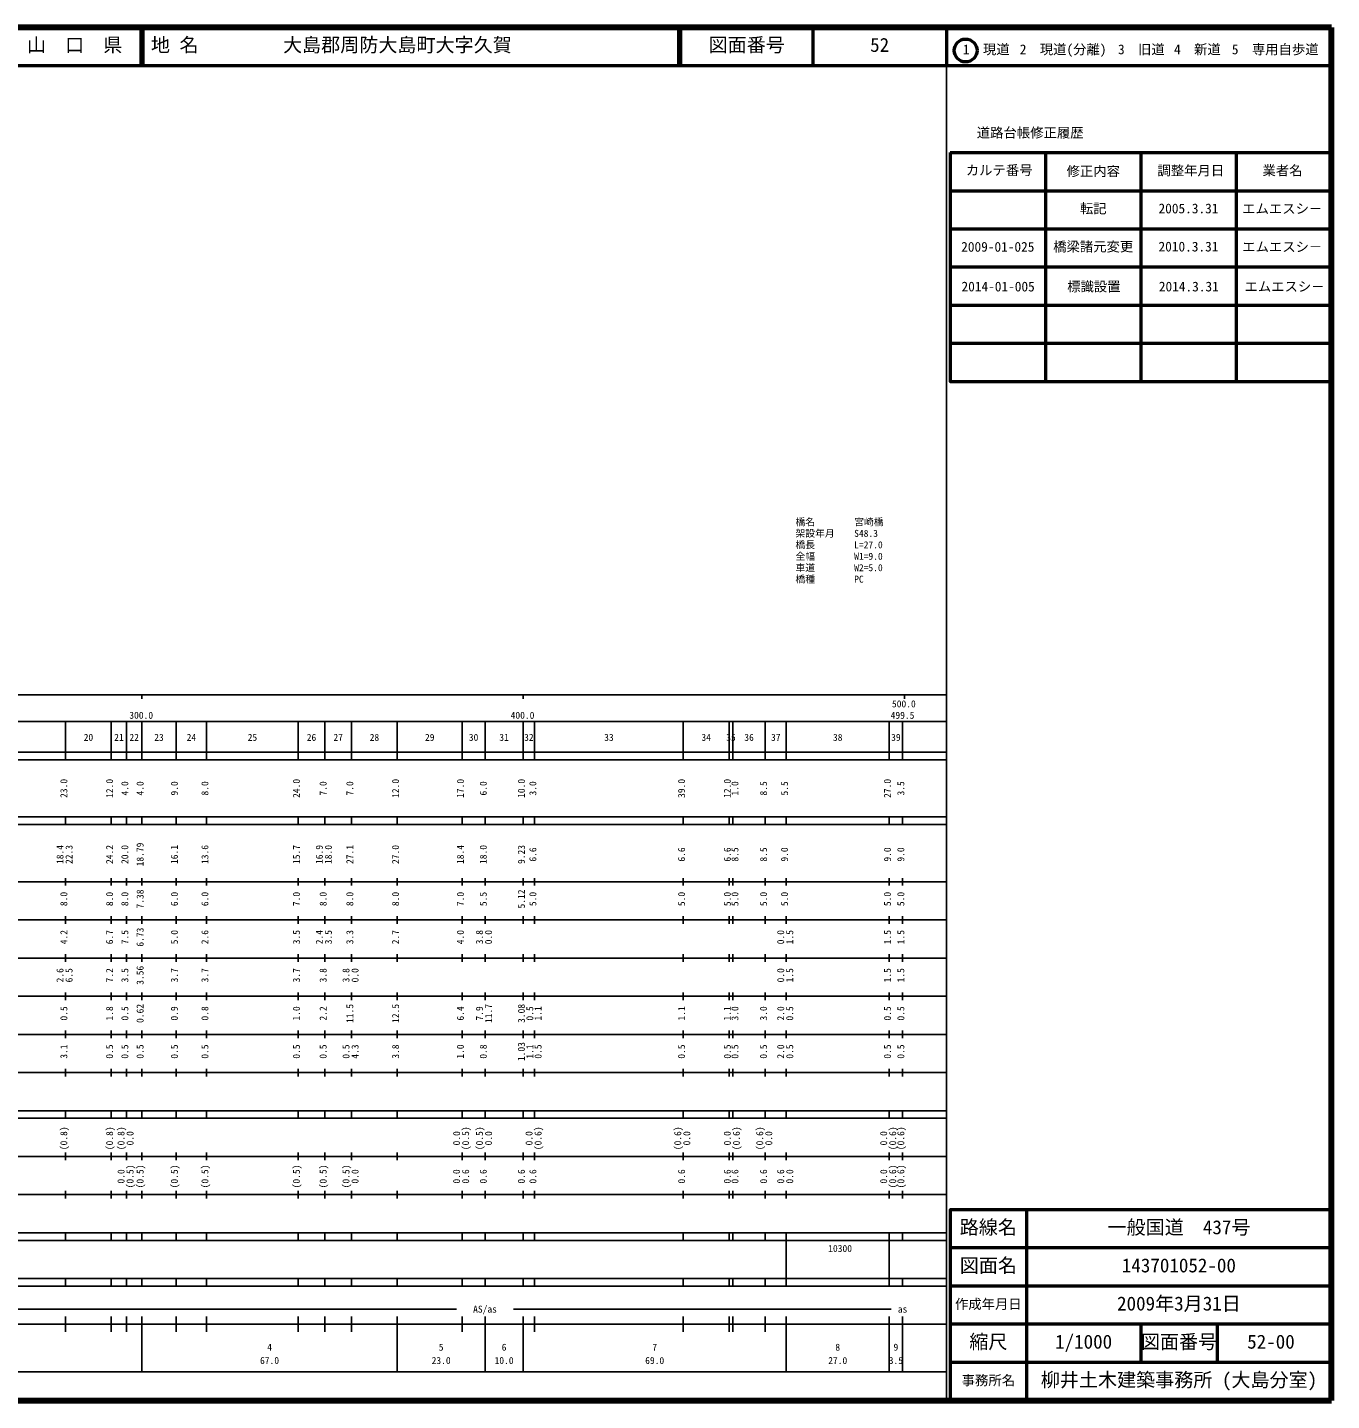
# Model space of a CAD drawing. Units: millimetres on the paper. Extents: x 40 to 680, y 20 to 380.
# Drawn here: x 338 to 680, y 20 to 380 of the extents above; entities that cross this region are included whole.
import ezdxf
from ezdxf.enums import TextEntityAlignment as Align

# ---------------------------------------------------------------- set-up
doc = ezdxf.new("R2010")
doc.units = ezdxf.units.MM
doc.layers.add('M-BMK-HTXT', color=7, linetype='Continuous')
doc.layers.add('M-TTL-TXT', color=7, linetype='Continuous')
for name, color, linetype, lineweight in [('M-TTL', 2, 'Continuous', 140), ('M-TTL-BAND', 7, 'Continuous', 25), ('M-TTL-FRAM', 2, 'Continuous', 50), ('M-TTL-LINE', 7, 'Continuous', 50)]:
    doc.layers.add(name, color=color, linetype=linetype, lineweight=lineweight)
doc.styles.add('ＭＳ ゴシック', font='')
doc.styles.get('ＭＳ ゴシック').set_extended_font_data('MS Gothic')

msp = doc.modelspace()

# ---------------------------------------------------------------- linework, layer by layer
at = {"layer": 'M-TTL'}
for p, q in [((680, 380), (40, 380)), ((680, 20), (680, 380)), ((40, 20), (680, 20))]:
    msp.add_line(p, q, dxfattribs=at)
at = {"layer": 'M-TTL-BAND'}
for p, q in [((579, 20), (579, 370)), ((40, 205), (579, 205)), ((368, 205), (368, 204)), ((468, 205), (468, 204)), ((568, 205), (568, 204)), ((68, 198), (579, 198)), ((348, 188), (348, 198)), ((360, 188), (360, 198)), ((364, 188), (364, 198)), ((368, 188), (368, 198)), ((377, 188), (377, 198)), ((385, 188), (385, 198)), ((409, 188), (409, 198)), ((416, 188), (416, 198)), ((423, 188), (423, 198)), ((435, 188), (435, 198)), ((452, 188), (452, 198)), ((458, 188), (458, 198)), ((468, 188), (468, 198)), ((471, 188), (471, 198)), ((510, 188), (510, 198)), ((522, 188), (522, 198)), ((523, 188), (523, 198)), ((531.5, 188), (531.5, 198)), ((537, 188), (537, 198)), ((564, 188), (564, 198)), ((567.5, 188), (567.5, 198)), ((40, 190), (579, 190)), ((40, 188), (579, 188)), ((40, 173), (579, 173)), ((348, 171), (348, 173)), ((360, 171), (360, 173)), ((364, 171), (364, 173)), ((368, 171), (368, 173)), ((377, 171), (377, 173)), ((385, 171), (385, 173)), ((409, 171), (409, 173)), ((416, 171), (416, 173)), ((423, 171), (423, 173)), ((435, 171), (435, 173)), ((452, 171), (452, 173)), ((458, 171), (458, 173)), ((468, 171), (468, 173)), ((471, 171), (471, 173)), ((510, 171), (510, 173)), ((522, 171), (522, 173)), ((523, 171), (523, 173)), ((531.5, 171), (531.5, 173)), ((537, 171), (537, 173)), ((564, 171), (564, 173)), ((567.5, 171), (567.5, 173)), ((40, 171), (579, 171)), ((40, 156), (579, 156)), ((348, 155), (348, 157)), ((360, 155), (360, 157)), ((364, 155), (364, 157)), ((368, 155), (368, 157)), ((377, 155), (377, 157)), ((385, 155), (385, 157)), ((409, 155), (409, 157)), ((416, 155), (416, 157)), ((423, 155), (423, 157)), ((435, 155), (435, 157)), ((452, 155), (452, 157)), ((458, 155), (458, 157)), ((468, 155), (468, 157)), ((471, 155), (471, 157)), ((510, 155), (510, 157)), ((522, 155), (522, 157)), ((523, 155), (523, 157)), ((531.5, 155), (531.5, 157)), ((537, 155), (537, 157)), ((564, 155), (564, 157)), ((567.5, 155), (567.5, 157)), ((46, 146), (579, 146)), ((348, 145), (348, 147)), ((360, 145), (360, 147)), ((364, 145), (364, 147)), ((368, 145), (368, 147)), ((377, 145), (377, 147)), ((385, 145), (385, 147)), ((409, 145), (409, 147)), ((416, 145), (416, 147)), ((423, 145), (423, 147)), ((435, 145), (435, 147)), ((452, 145), (452, 147)), ((458, 145), (458, 147)), ((468, 145), (468, 147)), ((471, 145), (471, 147)), ((510, 145), (510, 147)), ((522, 145), (522, 147)), ((523, 145), (523, 147)), ((531.5, 145), (531.5, 147)), ((537, 145), (537, 147)), ((564, 145), (564, 147)), ((567.5, 145), (567.5, 147)), ((348, 135), (348, 137)), ((360, 135), (360, 137)), ((364, 135), (364, 137)), ((368, 135), (368, 137)), ((377, 135), (377, 137)), ((385, 135), (385, 137)), ((409, 135), (409, 137)), ((416, 135), (416, 137)), ((423, 135), (423, 137)), ((435, 135), (435, 137)), ((452, 135), (452, 137)), ((458, 135), (458, 137)), ((468, 135), (468, 137)), ((471, 135), (471, 137)), ((510, 135), (510, 137)), ((522, 135), (522, 137)), ((523, 135), (523, 137)), ((531.5, 135), (531.5, 137)), ((537, 135), (537, 137)), ((564, 135), (564, 137)), ((567.5, 135), (567.5, 137)), ((52, 136), (579, 136)), ((46, 126), (579, 126)), ((348, 125), (348, 127)), ((360, 125), (360, 127)), ((364, 125), (364, 127)), ((368, 125), (368, 127)), ((377, 125), (377, 127)), ((385, 125), (385, 127)), ((409, 125), (409, 127)), ((416, 125), (416, 127)), ((423, 125), (423, 127)), ((435, 125), (435, 127)), ((452, 125), (452, 127)), ((458, 125), (458, 127)), ((468, 125), (468, 127)), ((471, 125), (471, 127)), ((510, 125), (510, 127)), ((522, 125), (522, 127)), ((523, 125), (523, 127)), ((531.5, 125), (531.5, 127)), ((537, 125), (537, 127)), ((564, 125), (564, 127)), ((567.5, 125), (567.5, 127)), ((52, 116), (579, 116)), ((348, 115), (348, 117)), ((360, 115), (360, 117)), ((364, 115), (364, 117)), ((368, 115), (368, 117)), ((377, 115), (377, 117)), ((385, 115), (385, 117)), ((409, 115), (409, 117)), ((416, 115), (416, 117)), ((423, 115), (423, 117)), ((435, 115), (435, 117)), ((452, 115), (452, 117)), ((458, 115), (458, 117)), ((468, 115), (468, 117)), ((471, 115), (471, 117)), ((510, 115), (510, 117)), ((522, 115), (522, 117)), ((523, 115), (523, 117)), ((531.5, 115), (531.5, 117)), ((537, 115), (537, 117)), ((564, 115), (564, 117)), ((567.5, 115), (567.5, 117)), ((46, 106), (579, 106)), ((348, 105), (348, 107)), ((360, 105), (360, 107)), ((364, 105), (364, 107)), ((368, 105), (368, 107)), ((377, 105), (377, 107)), ((385, 105), (385, 107)), ((409, 105), (409, 107)), ((416, 105), (416, 107)), ((423, 105), (423, 107)), ((435, 105), (435, 107)), ((452, 105), (452, 107)), ((458, 105), (458, 107)), ((468, 105), (468, 107)), ((471, 105), (471, 107)), ((510, 105), (510, 107)), ((522, 105), (522, 107)), ((523, 105), (523, 107)), ((531.5, 105), (531.5, 107)), ((537, 105), (537, 107)), ((564, 105), (564, 107)), ((567.5, 105), (567.5, 107)), ((40, 96), (579, 96)), ((40, 94), (579, 94)), ((348, 94), (348, 96)), ((360, 94), (360, 96)), ((364, 94), (364, 96)), ((368, 94), (368, 96)), ((377, 94), (377, 96)), ((385, 94), (385, 96)), ((409, 94), (409, 96)), ((416, 94), (416, 96)), ((423, 94), (423, 96)), ((435, 94), (435, 96)), ((452, 94), (452, 96)), ((458, 94), (458, 96)), ((468, 94), (468, 96)), ((471, 94), (471, 96)), ((510, 94), (510, 96)), ((522, 94), (522, 96)), ((523, 94), (523, 96)), ((531.5, 94), (531.5, 96)), ((537, 94), (537, 96)), ((564, 94), (564, 96)), ((567.5, 94), (567.5, 96)), ((49, 84), (579, 84)), ((348, 83), (348, 85)), ((360, 83), (360, 85)), ((364, 83), (364, 85)), ((368, 83), (368, 85)), ((377, 83), (377, 85)), ((385, 83), (385, 85)), ((409, 83), (409, 85)), ((416, 83), (416, 85)), ((423, 83), (423, 85)), ((435, 83), (435, 85)), ((452, 83), (452, 85)), ((458, 83), (458, 85)), ((468, 83), (468, 85)), ((471, 83), (471, 85)), ((510, 83), (510, 85)), ((522, 83), (522, 85)), ((523, 83), (523, 85)), ((531.5, 83), (531.5, 85)), ((537, 83), (537, 85)), ((564, 83), (564, 85)), ((567.5, 83), (567.5, 85)), ((40, 74), (579, 74)), ((348, 73), (348, 75)), ((360, 73), (360, 75)), ((364, 73), (364, 75)), ((368, 73), (368, 75)), ((377, 73), (377, 75)), ((385, 73), (385, 75)), ((409, 73), (409, 75)), ((416, 73), (416, 75)), ((423, 73), (423, 75)), ((435, 73), (435, 75)), ((452, 73), (452, 75)), ((458, 73), (458, 75)), ((468, 73), (468, 75)), ((471, 73), (471, 75)), ((510, 73), (510, 75)), ((522, 73), (522, 75)), ((523, 73), (523, 75)), ((531.5, 73), (531.5, 75)), ((537, 73), (537, 75)), ((564, 73), (564, 75)), ((567.5, 73), (567.5, 75)), ((40, 64), (579, 64)), ((40, 62), (579, 62)), ((348, 62), (348, 64)), ((360, 62), (360, 64)), ((364, 62), (364, 64)), ((368, 62), (368, 64)), ((377, 62), (377, 64)), ((385, 62), (385, 64)), ((409, 62), (409, 64)), ((416, 62), (416, 64)), ((423, 62), (423, 64)), ((435, 62), (435, 64)), ((452, 62), (452, 64)), ((458, 62), (458, 64)), ((468, 62), (468, 64)), ((471, 62), (471, 64)), ((510, 62), (510, 64)), ((522, 62), (522, 64)), ((523, 62), (523, 64)), ((531.5, 62), (531.5, 64)), ((537, 62), (537, 64)), ((537, 52), (537, 62)), ((564, 62), (564, 64)), ((564, 52), (564, 62)), ((567.5, 62), (567.5, 64)), ((40, 52), (579, 52)), ((348, 50), (348, 52)), ((360, 50), (360, 52)), ((364, 50), (364, 52)), ((368, 50), (368, 52)), ((377, 50), (377, 52)), ((385, 50), (385, 52)), ((409, 50), (409, 52)), ((416, 50), (416, 52)), ((423, 50), (423, 52)), ((435, 50), (435, 52)), ((452, 50), (452, 52)), ((458, 50), (458, 52)), ((468, 50), (468, 52)), ((471, 50), (471, 52)), ((510, 50), (510, 52)), ((522, 50), (522, 52)), ((523, 50), (523, 52)), ((531.5, 50), (531.5, 52)), ((537, 50), (537, 52)), ((564, 50), (564, 52)), ((567.5, 50), (567.5, 52)), ((40, 50), (579, 50)), ((71, 44), (450.5, 44)), ((465.5, 44), (564.5, 44)), ((40, 40), (579, 40)), ((348, 38), (348, 42)), ((360, 38), (360, 42)), ((364, 38), (364, 42)), ((368, 27.5), (368, 42)), ((377, 38), (377, 42)), ((385, 38), (385, 42)), ((409, 38), (409, 42)), ((416, 38), (416, 42)), ((423, 38), (423, 42)), ((435, 27.5), (435, 42)), ((452, 38), (452, 42)), ((458, 27.5), (458, 42)), ((468, 27.5), (468, 42)), ((471, 38), (471, 42)), ((510, 38), (510, 42)), ((522, 38), (522, 42)), ((523, 38), (523, 42)), ((531.5, 38), (531.5, 42)), ((537, 27.5), (537, 42)), ((564, 27.5), (564, 42)), ((567.5, 27.5), (567.5, 42)), ((68, 27.5), (579, 27.5))]:
    msp.add_line(p, q, dxfattribs=at)
at = {"layer": 'M-TTL-FRAM'}
msp.add_line((580, 347.197), (680, 347.197), dxfattribs=at)
for points in [[(580, 347.197), (580, 287.197), (680, 287.197)], [(680, 70), (580, 70), (580, 20)]]:
    msp.add_lwpolyline(points, dxfattribs=at)
at = {"layer": 'M-TTL-LINE'}
for p, q in [((367.75, 380), (367.75, 370)), ((368.25, 380), (368.25, 370)), ((508.747, 380), (508.747, 370)), ((509.247, 380), (509.247, 370)), ((543.996, 380), (543.996, 370)), ((579, 380), (579, 370)), ((40, 370), (680, 370)), ((605, 347.197), (605, 287.197)), ((630, 347.197), (630, 287.197)), ((655, 347.197), (655, 287.197)), ((580, 337.197), (680, 337.197)), ((580, 327.197), (680, 327.197)), ((580, 317.197), (680, 317.197)), ((580, 307.197), (680, 307.197)), ((580, 297.197), (680, 297.197)), ((600, 70), (600, 20)), ((680, 60), (580, 60)), ((680, 50), (580, 50)), ((680, 40), (580, 40)), ((630, 40), (630, 30)), ((650, 40), (650, 30)), ((680, 30), (580, 30))]:
    msp.add_line(p, q, dxfattribs=at)
msp.add_circle((584.031, 373.958), 3, dxfattribs=at)

# ---------------------------------------------------------------- texts
at = {"layer": 'M-BMK-HTXT', "style": 'ＭＳ ゴシック'}
for s, p in [('橋名\u3000\u3000\u3000\u3000宮崎橋', (539.414, 248.891)), ('架設年月\u3000\u3000S48.3', (539.414, 245.891)), ('橋長\u3000\u3000\u3000\u3000L=27.0', (539.414, 242.891)), ('全幅\u3000\u3000\u3000\u3000W1=9.0', (539.414, 239.891)), ('車道\u3000\u3000\u3000\u3000W2=5.0', (539.414, 236.891)), ('橋種\u3000\u3000\u3000\u3000PC', (539.414, 233.891))]:
    msp.add_text(s, height=1.833, dxfattribs=at).set_placement(p, align=Align.BOTTOM_LEFT)
at = {"layer": 'M-TTL-BAND', "style": 'ＭＳ ゴシック'}
for s, p in [('500.0', (564.719, 201.195)), ('300.0', (364.719, 198.195)), ('400.0', (464.719, 198.195)), ('499.5', (564.375, 198.195)), ('20', (352.75, 192.405)), ('21', (360.75, 192.405)), ('22', (364.75, 192.405)), ('23', (371.25, 192.405)), ('24', (379.75, 192.405)), ('25', (395.75, 192.405)), ('26', (411.25, 192.405)), ('27', (418.25, 192.405)), ('28', (427.75, 192.405)), ('29', (442.25, 192.405)), ('30', (453.75, 192.405)), ('31', (461.75, 192.405)), ('32', (468.25, 192.405)), ('33', (489.25, 192.405)), ('34', (514.75, 192.405)), ('35', (521.25, 192.405)), ('36', (526, 192.405)), ('37', (533, 192.405)), ('38', (549.25, 192.405)), ('39', (564.5, 192.405)), ('10300', (548, 58.405)), ('AS/as', (454.875, 42.5)), ('as', (566.25, 42.5)), ('4', (400.875, 32.523)), ('5', (445.875, 32.523)), ('6', (462.375, 32.523)), ('7', (501.875, 32.523)), ('8', (549.875, 32.523)), ('9', (565.125, 32.523)), ('67.0', (399, 29.033)), ('23.0', (444, 29.033)), ('10.0', (460.5, 29.033)), ('69.0', (500, 29.033)), ('27.0', (548, 29.033)), ('3.5', (563.875, 29.033))]:
    msp.add_text(s, height=1.833, dxfattribs=at).set_placement(p, align=Align.BOTTOM_LEFT)
for s, p in [('23.0', (349, 178)), ('12.0', (361, 178)), ('4.0', (365, 178.625)), ('4.0', (369, 178.625)), ('9.0', (378, 178.625)), ('8.0', (386, 178.625)), ('24.0', (410, 178)), ('7.0', (417, 178.625)), ('7.0', (424, 178.625)), ('12.0', (436, 178)), ('17.0', (453, 178)), ('6.0', (459, 178.625)), ('10.0', (469, 178)), ('3.0', (472, 178.625)), ('39.0', (511, 178)), ('12.0', (523, 178)), ('1.0', (525, 178.625)), ('8.5', (532.5, 178.625)), ('5.5', (538, 178.625)), ('27.0', (565, 178)), ('3.5', (568.5, 178.625)), ('18.79', (369, 160.049)), ('18.4', (348, 160.674)), ('22.3', (350.37, 160.674)), ('24.2', (361, 160.674)), ('20.0', (365, 160.674)), ('16.1', (378, 160.674)), ('13.6', (386, 160.674)), ('15.7', (410, 160.674)), ('16.9', (416, 160.674)), ('18.0', (418.37, 160.674)), ('27.1', (424, 160.674)), ('27.0', (436, 160.674)), ('18.4', (453, 160.674)), ('18.0', (459, 160.674)), ('9.23', (469, 160.674)), ('6.6', (472, 161.299)), ('6.6', (511, 161.299)), ('6.6', (523, 161.299)), ('8.5', (525, 161.299)), ('8.5', (532.5, 161.299)), ('9.0', (538, 161.299)), ('9.0', (565, 161.299)), ('9.0', (568.5, 161.299)), ('8.0', (349, 149.625)), ('8.0', (361, 149.625)), ('8.0', (365, 149.625)), ('7.38', (369, 149)), ('6.0', (378, 149.625)), ('6.0', (386, 149.625)), ('7.0', (410, 149.625)), ('8.0', (417, 149.625)), ('8.0', (424, 149.625)), ('8.0', (436, 149.625)), ('7.0', (453, 149.625)), ('5.5', (459, 149.625)), ('5.12', (469, 149)), ('5.0', (472, 149.625)), ('5.0', (511, 149.625)), ('5.0', (523, 149.625)), ('5.0', (525, 149.625)), ('5.0', (532.5, 149.625)), ('5.0', (538, 149.625)), ('5.0', (565, 149.625)), ('5.0', (568.5, 149.625)), ('4.2', (349, 139.625)), ('6.7', (361, 139.625)), ('7.5', (365, 139.625)), ('6.73', (369, 139)), ('5.0', (378, 139.625)), ('2.6', (386, 139.625)), ('3.5', (410, 139.625)), ('2.4', (416, 139.625)), ('3.5', (418.37, 139.625)), ('3.3', (424, 139.625)), ('2.7', (436, 139.625)), ('4.0', (453, 139.625)), ('3.8', (458, 139.625)), ('0.0', (460.37, 139.625)), ('0.0', (537, 139.625)), ('1.5', (539.37, 139.625)), ('1.5', (565, 139.625)), ('1.5', (568.5, 139.625)), ('2.6', (348, 129.625)), ('6.5', (350.37, 129.625)), ('7.2', (361, 129.625)), ('3.5', (365, 129.625)), ('3.56', (369, 129)), ('3.7', (378, 129.625)), ('3.7', (386, 129.625)), ('3.7', (410, 129.625)), ('3.8', (417, 129.625)), ('3.8', (423, 129.625)), ('0.0', (425.37, 129.625)), ('0.0', (537, 129.625)), ('1.5', (539.37, 129.625)), ('1.5', (565, 129.625)), ('1.5', (568.5, 129.625)), ('0.5', (349, 119.625)), ('1.8', (361, 119.625)), ('0.5', (365, 119.625)), ('0.62', (369, 119)), ('0.9', (378, 119.625)), ('0.8', (386, 119.625)), ('1.0', (410, 119.625)), ('2.2', (417, 119.625)), ('11.5', (424, 119)), ('12.5', (436, 119)), ('6.4', (453, 119.625)), ('7.9', (458, 119.625)), ('11.7', (460.37, 119)), ('3.08', (469, 119)), ('0.5', (471.2, 119.625)), ('1.1', (473.37, 119.625)), ('1.1', (511, 119.625)), ('1.1', (523, 119.625)), ('3.0', (525, 119.625)), ('3.0', (532.5, 119.625)), ('2.0', (537, 119.625)), ('0.5', (539.37, 119.625)), ('0.5', (565, 119.625)), ('0.5', (568.5, 119.625)), ('3.1', (349, 109.625)), ('0.5', (361, 109.625)), ('0.5', (365, 109.625)), ('0.5', (369, 109.625)), ('0.5', (378, 109.625)), ('0.5', (386, 109.625)), ('0.5', (410, 109.625)), ('0.5', (417, 109.625)), ('0.5', (423, 109.625)), ('4.3', (425.37, 109.625)), ('3.8', (436, 109.625)), ('1.0', (453, 109.625)), ('0.8', (459, 109.625)), ('1.03', (469, 109)), ('1.1', (471.2, 109.625)), ('0.5', (473.37, 109.625)), ('0.5', (511, 109.625)), ('0.5', (523, 109.625)), ('0.5', (525, 109.625)), ('0.5', (532.5, 109.625)), ('2.0', (537, 109.625)), ('0.5', (539.37, 109.625)), ('0.5', (565, 109.625)), ('0.5', (568.5, 109.625)), ('(0.8)', (349, 85.639)), ('(0.8)', (361, 85.639)), ('(0.8)', (364, 85.639)), ('0.0', (366.37, 86.889)), ('0.0', (452, 86.889)), ('(0.5)', (454.37, 85.639)), ('(0.5)', (458, 85.639)), ('0.0', (460.37, 86.889)), ('0.0', (471, 86.889)), ('(0.6)', (473.37, 85.639)), ('(0.6)', (510, 85.639)), ('0.0', (512.37, 86.889)), ('0.0', (523, 86.889)), ('(0.6)', (525.37, 85.639)), ('(0.6)', (531.5, 85.639)), ('0.0', (533.87, 86.889)), ('0.0', (564, 86.889)), ('(0.6)', (566.37, 85.639)), ('(0.6)', (568.5, 85.639)), ('0.0', (364, 76.889)), ('(0.5)', (366.37, 75.639)), ('(0.5)', (369, 75.639)), ('(0.5)', (378, 75.639)), ('(0.5)', (386, 75.639)), ('(0.5)', (410, 75.639)), ('(0.5)', (417, 75.639)), ('(0.5)', (423, 75.639)), ('0.0', (425.37, 76.889)), ('0.0', (452, 76.889)), ('0.6', (454.37, 76.889)), ('0.6', (459, 76.889)), ('0.6', (469, 76.889)), ('0.6', (472, 76.889)), ('0.6', (511, 76.889)), ('0.6', (523, 76.889)), ('0.6', (525, 76.889)), ('0.6', (532.5, 76.889)), ('0.6', (537, 76.889)), ('0.0', (539.37, 76.889)), ('0.0', (564, 76.889)), ('(0.6)', (566.37, 75.639)), ('(0.6)', (568.5, 75.639))]:
    msp.add_text(s, height=1.833, rotation=90, dxfattribs=at).set_placement(p, align=Align.BOTTOM_LEFT)
at = {"layer": 'M-TTL-TXT', "style": 'ＭＳ ゴシック'}
for s, height, p in [('山\u3000口\u3000県', 3.666, (337.875, 372.5)), ('地 名', 3.666, (370.38, 372.5)), ('大島郡周防大島町大字久賀', 3.666, (405.024, 372.5)), ('図面番号', 3.666, (516.621, 372.5)), ('52', 3.666, (558.996, 372.5)), ('1\u3000現道', 2.566, (583.323, 372.208)), ('2\u3000現道(分離)', 2.566, (598.244, 372.208)), ('3\u3000旧道', 2.566, (623.996, 372.208)), ('4\u3000新道', 2.566, (638.699, 372.208)), ('5\u3000専用自歩道', 2.566, (653.853, 372.208)), ('道路台帳修正履歴', 2.566, (586.968, 350.363)), ('カルテ番号', 2.566, (584.089, 340.527)), ('修正内容', 2.566, (610.509, 340.273)), ('調整年月日', 2.566, (634.339, 340.447)), ('業者名', 2.566, (661.884, 340.447)), ('転記', 2.566, (614, 330.495)), ('2005.3.31', 2.566, (634.625, 330.495)), ('エムエスシ－', 2.566, (656.577, 330.439)), ('橋梁諸元変更', 2.566, (607, 320.495)), ('2009-01-025', 2.566, (582.875, 320.439)), ('2010.3.31', 2.566, (634.625, 320.495)), ('エムエスシ－', 2.566, (656.577, 320.439)), ('2014-01-005', 2.566, (582.962, 310.022)), ('標識設置', 2.566, (610.675, 310.022)), ('2014.3.31', 2.566, (634.712, 310.022)), ('エムエスシ－', 2.566, (657.175, 310.022)), ('路線名', 3.666, (582.5, 62.5)), ('一般国道\u3000437号', 3.666, (621.25, 62.5)), ('図面名', 3.666, (582.5, 52.5)), ('143701052-00', 3.666, (625, 52.5)), ('作成年月日', 2.566, (581.25, 43.25)), ('2009年3月31日', 3.666, (623.75, 42.5)), ('縮尺', 3.666, (585, 32.5)), ('1/1000', 3.666, (607.5, 32.5)), ('図面番号', 3.666, (630, 32.5)), ('52-00', 3.666, (657.875, 32.5)), ('事務所名', 2.566, (583, 23.25)), ('柳井土木建築事務所 (大島分室)', 3.666, (603.75, 22.5))]:
    msp.add_text(s, height=height, dxfattribs=at).set_placement(p, align=Align.BOTTOM_LEFT)

doc.saveas('drawing.dxf')
